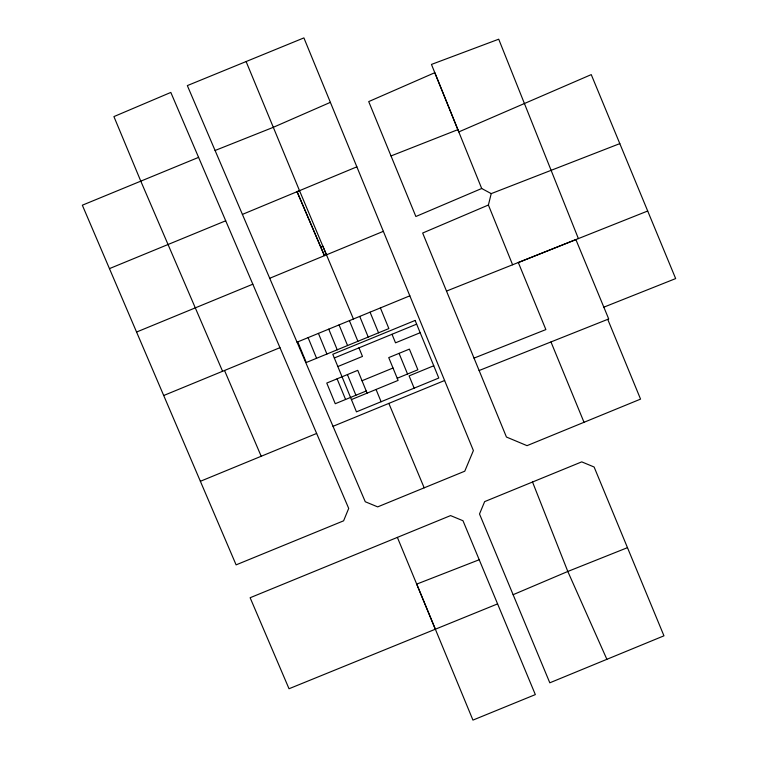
<?xml version="1.0" encoding="UTF-8"?>
<svg xmlns="http://www.w3.org/2000/svg" width="758" height="758" viewBox="0 0 758 758"><rect width="100%" height="100%" fill="white"/><g stroke="black" fill="none" stroke-linecap="round" stroke-linejoin="round"><path stroke-width="1.14" d="M512.607 264.779L488.398 205.02L491.222 193.622L619.836 143.613M330.384 102.349L272.994 127.448L215.073 150.491M353.427 318.995L299.524 190.684L297.07 191.717L320.691 246.956L322.794 246.066L326.499 254.821M481.7 188.496L415.867 216.504L368.71 101.591L434.808 72.692L481.7 188.496L491.222 193.622M488.398 205.02L422.661 233.028L506.439 437.034L527.028 445.657L640.557 399.115L607.736 319.355M513.138 594.689L567.808 571.466L627.472 547.664L663.961 635.82L549.806 682.806L479.511 513.99L484.646 501.616L581.737 461.868L594.111 467.004L627.472 547.664M242.408 214.4L365.271 501.749L377.683 506.884L464.768 471.201L473.39 450.574L303.901 37.9L187.34 85.597L242.408 214.4L356.866 166.836M269.734 278.271L383.359 231.332M198.587 157.37L82.338 205.2L236.108 564.862L343.601 520.822L348.699 508.41L170.815 92.429L113.918 116.59L140.798 181.171L222.577 371.297M109.446 268.616L225.704 220.786M136.554 332.042L252.812 284.203M163.709 395.505L279.967 347.666M297.022 342.18L409.841 295.819M334.316 357.984L416.644 324.149M337.841 366.54L362.476 356.421L358.96 347.856M420.169 332.715L395.524 342.834L392.009 334.278M362.03 380.743L393.004 368.018M366.237 390.995L335.254 403.72L326.764 383.065L357.748 370.34L367.118 393.137M397.22 378.261L417.876 369.771L409.386 349.116L388.731 357.605L398.102 380.412L351.418 399.589M433.747 365.763L409.102 375.883L414.143 388.153M333.018 426.318L444.633 380.497M200.377 481.292L316.626 433.462M497.599 603.889L289.025 688.747L250.131 597.73L450.574 515.592L462.986 520.737L535.337 694.603L472.945 720.1L397.381 537.394M446.509 291.081L647.702 211.008M474.015 358.117L545.874 329.578L518.32 262.543L575.89 239.594L608.712 318.957L479.103 370.539M603.851 307.161L675.662 278.584L591.249 74.616L458.789 131.911L431.454 64.43L498.717 39.198L578.392 238.609M391.033 155.94L457.898 129.637M479.245 559.726L416.72 584.105L435.338 629.216M606.883 659.318L567.808 571.466L532.523 482.012M320.691 246.956L324.443 255.664L297.07 191.717M224.539 370.491L261.207 456.288M299.524 190.684L246.113 61.569M388.845 403.408L424.177 487.82M550.971 341.953L584.02 422.301M380.383 307.919L388.873 328.574L306.251 362.523L297.771 341.867M399.059 353.361L407.548 374.016M370.056 312.163L378.545 332.819M359.728 316.408L368.217 337.064M349.4 320.653L357.89 341.308M376.053 389.47L381.103 401.731M339.072 324.898L347.562 345.553M328.745 329.143L337.234 349.798M347.42 374.585L355.909 395.231M318.426 333.387L326.906 354.043M337.092 378.82L345.582 399.475M308.099 337.632L316.579 358.278M415.128 320.445L332.79 354.27L356.459 411.859L438.787 378.034L415.128 320.445"/></g></svg>
